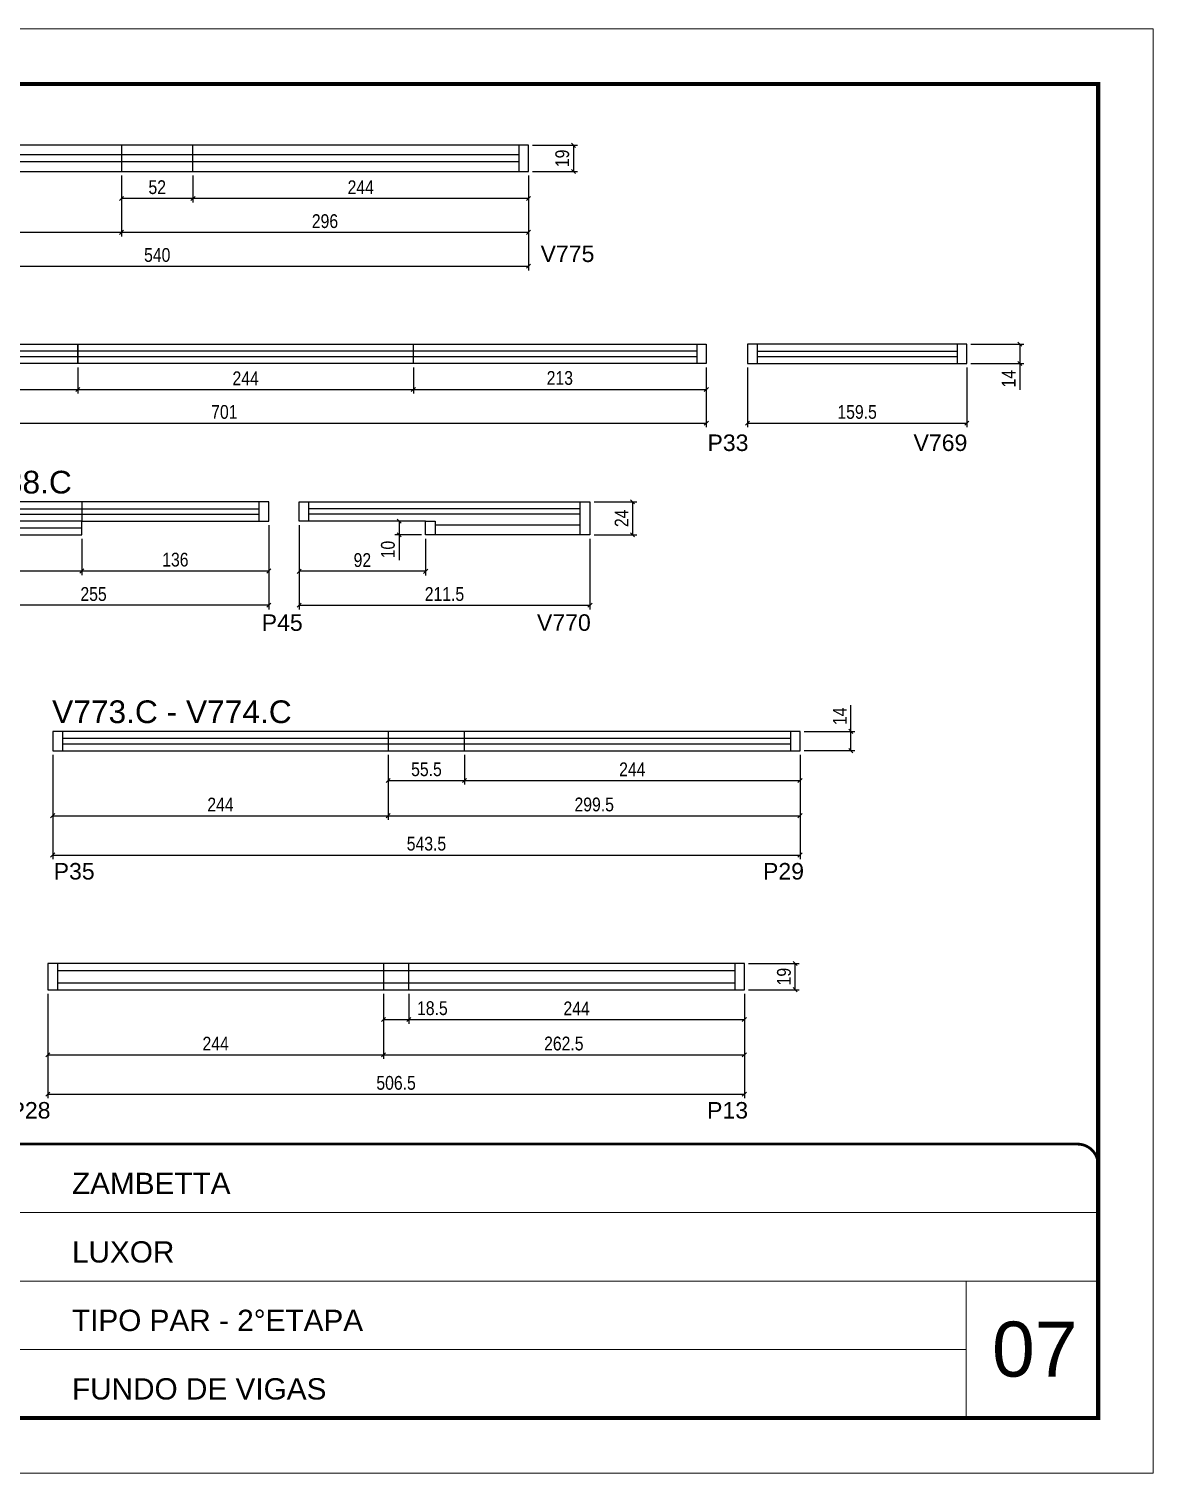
# Model space of a CAD drawing. Extents: x 1959 to 8212, y 239 to 4735.
# Drawn here: x 5810 to 6627, y 2537 to 3587 of the extents above; entities that cross this region are included whole.
import ezdxf

# ---------------------------------------------------------------- set-up
doc = ezdxf.new("R2010")
doc.units = 0
doc.linetypes.add('CONTINUO', pattern=[0])
doc.linetypes.add('DASHED', pattern=[0.75, 0.5, -0.25])
for name, color, linetype in [('5', 5, 'Continuous'), ('COTA', 241, 'Continuous'), ('NOMENCLATURA', 7, 'Continuous'), ('Painéis', 200, 'Continuous'), ('SARR_2.2x10', 60, 'Continuous'), ('SARR_2.2x7', 40, 'Continuous'), ('SARR_EDITAR', 141, 'Continuous')]:
    doc.layers.add(name, color=color, linetype=linetype)
for name, color, linetype, lineweight in [('CARIMBO', 255, 'Continuous', 9), ('Folhas', 255, 'Continuous', 9), ('SARRAFO DE PRESSAO', 251, 'DASHED', 9)]:
    doc.layers.add(name, color=color, linetype=linetype, lineweight=lineweight)
doc.styles.add('ARIAL', font='arial.ttf')
doc.styles.add('COTA TECNICA', font='techl___.ttf', dxfattribs={"height": 10})
doc.styles.add('COTA TECNICA-50', font='techl___.ttf', dxfattribs={"height": 10})
doc.styles.get("Standard").update_dxf_attribs({"font": 'arial.ttf'})
doc.dimstyles.new('COTA PAINEL-50', dxfattribs={"dimtxt": 10, "dimasz": 3, "dimexe": 3, "dimexo": 3, "dimgap": 3, "dimtad": 1, "dimdec": 1, "dimzin": 12, "dimdsep": 46, "dimtxsty": 'COTA TECNICA-50', "dimblk1": 'OBLIQUE', "dimblk2": 'OBLIQUE', "dimsah": 1, "dimcen": 0.9, "dimclrd": 4, "dimclre": 4, "dimclrt": 240, "dimadec": 1, "dimazin": 3, "dimtfac": 1, "dimtdec": 1, "dimtmove": 0, "dimatfit": 3, "dimfxl": 1, "dimtolj": 1, "dimtzin": 12, "dimarcsym": 0})
doc.dimstyles.new('PAINEL', dxfattribs={"dimtxt": 10, "dimasz": 3, "dimexe": 3, "dimexo": 3, "dimgap": 3, "dimtad": 1, "dimdec": 1, "dimzin": 12, "dimdsep": 46, "dimtxsty": 'COTA TECNICA', "dimblk1": 'OBLIQUE', "dimblk2": 'OBLIQUE', "dimsah": 1, "dimcen": 0.9, "dimclrd": 4, "dimclre": 4, "dimclrt": 240, "dimadec": 1, "dimazin": 3, "dimtfac": 1, "dimtdec": 1, "dimtmove": 0, "dimatfit": 3, "dimfxl": 1, "dimtolj": 1, "dimtzin": 12, "dimarcsym": 0})

# ---------------------------------------------------------------- blocks, each defined once
blk = doc.blocks.new('9999999999')
at = {"color": 30, "linetype": 'CONTINUO'}
for p, q in [((98564.6, 34379.6), (99584, 34379.6)), ((98564.6, 34329.8), (99488, 34329.8)), ((99584, 34329.8), (99488, 34329.8)), ((99488, 34329.8), (99488, 34230.2)), ((98564.6, 34280), (99488, 34280))]:
    blk.add_line(p, q, dxfattribs=at)
at = {"color": 30, "linetype": 'CONTINUO', "const_width": 2}
blk.add_lwpolyline([(99584, 34230.2), (99584, 34414.4, 0.414214), (99569, 34429.4), (98229, 34429.4, 0.414214), (98214, 34414.4), (98214, 34245.2, 0.414214), (98229, 34230.2), (99584, 34230.2)], format="xyb", dxfattribs=at)
at = {"layer": 'Folhas'}
blk.add_lwpolyline([(98139, 34190.2), (99624, 34190.2), (99624, 35240.2), (98139, 35240.2)], close=True, dxfattribs=at)
at = {"layer": 'Folhas', "color": 30, "const_width": 3}
blk.add_lwpolyline([(98214, 34230.2), (99584, 34230.2), (99584, 35200.2), (98214, 35200.2)], close=True, dxfattribs=at)
at = {"color": 7, "linetype": 'Continuous', "ltscale": 5, "style": 'ARIAL'}
for s, height, p in [('ZAMBETTA', 15.48, (98837.7, 34393.1)), ('LUXOR', 15.48, (98837.7, 34343.3)), ('TIPO PAR - 2°ETAPA', 15.483, (98837.7, 34293.5)), ('FUNDO DE VIGAS', 15.483, (98837.7, 34243.7))]:
    blk.add_text(s, height=height, dxfattribs=at).set_placement(p)
blk = doc.blocks.new('_Oblique')
at = {"color": 0, "linetype": 'ByBlock', "lineweight": -2}
blk.add_line((-0.5, -0.5), (0.5, 0.5), dxfattribs=at)
blk = doc.blocks.new('*D61')
at = {"layer": 'COTA', "color": 4, "lineweight": -2, "transparency": 16777216}
for p, q in [((5633, 3480), (5633, 3411.1)), ((6173, 3480), (6173, 3411.1)), ((5633, 3414.1), (6173, 3414.1))]:
    blk.add_line(p, q, dxfattribs=at)
at = {"layer": 'Defpoints', "color": 0, "transparency": 16777216}
for p in [(5633, 3483), (6173, 3483), (6173, 3414.1)]:
    blk.add_point(p, dxfattribs=at)
at = {"layer": 'COTA', "color": 4, "lineweight": -2, "transparency": 16777216, "xscale": 3, "yscale": 3, "zscale": 3, "rotation": 180}
blk.add_blockref('_Oblique', (5633, 3414.1), dxfattribs=at)
at = {"layer": 'COTA', "color": 4, "lineweight": -2, "transparency": 16777216, "xscale": 3, "yscale": 3, "zscale": 3}
blk.add_blockref('_Oblique', (6173, 3414.1), dxfattribs=at)
at = {"layer": 'COTA', "color": 240, "transparency": 16777216, "insert": (5903, 3422.2), "char_height": 10, "attachment_point": 5, "style": 'COTA TECNICA'}
blk.add_mtext('\\A1;540', dxfattribs=at)
blk = doc.blocks.new('*D62')
at = {"layer": 'COTA', "color": 4, "lineweight": -2, "transparency": 16777216}
for p, q in [((5877, 3480), (5877, 3435.7)), ((6173, 3480), (6173, 3435.7)), ((6173, 3438.7), (5877, 3438.7))]:
    blk.add_line(p, q, dxfattribs=at)
at = {"layer": 'Defpoints', "color": 0, "transparency": 16777216}
for p in [(5877, 3483), (6173, 3483), (5877, 3438.7)]:
    blk.add_point(p, dxfattribs=at)
at = {"layer": 'COTA', "color": 4, "lineweight": -2, "transparency": 16777216, "xscale": 3, "yscale": 3, "zscale": 3, "rotation": 180}
blk.add_blockref('_Oblique', (5877, 3438.7), dxfattribs=at)
at = {"layer": 'COTA', "color": 4, "lineweight": -2, "transparency": 16777216, "xscale": 3, "yscale": 3, "zscale": 3}
blk.add_blockref('_Oblique', (6173, 3438.7), dxfattribs=at)
at = {"layer": 'COTA', "color": 240, "transparency": 16777216, "insert": (6025, 3446.8), "char_height": 10, "attachment_point": 5, "style": 'COTA TECNICA'}
blk.add_mtext('\\A1;296', dxfattribs=at)
blk = doc.blocks.new('*D63')
at = {"layer": 'COTA', "color": 4, "lineweight": -2, "transparency": 16777216}
for p, q in [((5633, 3480), (5633, 3435.7)), ((5877, 3480), (5877, 3435.7)), ((5877, 3438.7), (5633, 3438.7))]:
    blk.add_line(p, q, dxfattribs=at)
at = {"layer": 'Defpoints', "color": 0, "transparency": 16777216}
for p in [(5633, 3483), (5877, 3483), (5633, 3438.7)]:
    blk.add_point(p, dxfattribs=at)
at = {"layer": 'COTA', "color": 4, "lineweight": -2, "transparency": 16777216, "xscale": 3, "yscale": 3, "zscale": 3, "rotation": 180}
blk.add_blockref('_Oblique', (5633, 3438.7), dxfattribs=at)
at = {"layer": 'COTA', "color": 4, "lineweight": -2, "transparency": 16777216, "xscale": 3, "yscale": 3, "zscale": 3}
blk.add_blockref('_Oblique', (5877, 3438.7), dxfattribs=at)
at = {"layer": 'COTA', "color": 240, "transparency": 16777216, "insert": (5755, 3446.8), "char_height": 10, "attachment_point": 5, "style": 'COTA TECNICA'}
blk.add_mtext('\\A1;244', dxfattribs=at)
blk = doc.blocks.new('*D64')
at = {"layer": 'COTA', "color": 4, "lineweight": -2, "transparency": 16777216}
for p, q in [((5929, 3480), (5929, 3460.4)), ((6173, 3480), (6173, 3460.4)), ((6173, 3463.4), (5929, 3463.4))]:
    blk.add_line(p, q, dxfattribs=at)
at = {"layer": 'Defpoints', "color": 0, "transparency": 16777216}
for p in [(5929, 3483), (6173, 3483), (5929, 3463.4)]:
    blk.add_point(p, dxfattribs=at)
at = {"layer": 'COTA', "color": 4, "lineweight": -2, "transparency": 16777216, "xscale": 3, "yscale": 3, "zscale": 3, "rotation": 180}
blk.add_blockref('_Oblique', (5929, 3463.4), dxfattribs=at)
at = {"layer": 'COTA', "color": 4, "lineweight": -2, "transparency": 16777216, "xscale": 3, "yscale": 3, "zscale": 3}
blk.add_blockref('_Oblique', (6173, 3463.4), dxfattribs=at)
at = {"layer": 'COTA', "color": 240, "transparency": 16777216, "insert": (6051, 3471.5), "char_height": 10, "attachment_point": 5, "style": 'COTA TECNICA'}
blk.add_mtext('\\A1;244', dxfattribs=at)
blk = doc.blocks.new('*D65')
at = {"layer": 'COTA', "color": 4, "lineweight": -2, "transparency": 16777216}
for p, q in [((5877, 3480), (5877, 3460.4)), ((5929, 3480), (5929, 3460.4)), ((5929, 3463.4), (5877, 3463.4))]:
    blk.add_line(p, q, dxfattribs=at)
at = {"layer": 'Defpoints', "color": 0, "transparency": 16777216}
for p in [(5877, 3483), (5929, 3483), (5877, 3463.4)]:
    blk.add_point(p, dxfattribs=at)
at = {"layer": 'COTA', "color": 4, "lineweight": -2, "transparency": 16777216, "xscale": 3, "yscale": 3, "zscale": 3, "rotation": 180}
blk.add_blockref('_Oblique', (5877, 3463.4), dxfattribs=at)
at = {"layer": 'COTA', "color": 4, "lineweight": -2, "transparency": 16777216, "xscale": 3, "yscale": 3, "zscale": 3}
blk.add_blockref('_Oblique', (5929, 3463.4), dxfattribs=at)
at = {"layer": 'COTA', "color": 240, "transparency": 16777216, "insert": (5903, 3471.5), "char_height": 10, "attachment_point": 5, "style": 'COTA TECNICA'}
blk.add_mtext('\\A1;52', dxfattribs=at)
blk = doc.blocks.new('*D69')
at = {"layer": 'COTA', "color": 4, "lineweight": -2, "transparency": 16777216}
for p, q in [((6176, 3502), (6208.7, 3502)), ((6205.7, 3502), (6205.7, 3483)), ((6176, 3483), (6208.7, 3483))]:
    blk.add_line(p, q, dxfattribs=at)
at = {"layer": 'Defpoints', "color": 0, "transparency": 16777216}
for p in [(6173, 3502), (6173, 3483), (6205.7, 3483)]:
    blk.add_point(p, dxfattribs=at)
at = {"layer": 'COTA', "color": 4, "lineweight": -2, "transparency": 16777216, "xscale": 3, "yscale": 3, "zscale": 3}
for p, rotation in [((6205.7, 3502), 90), ((6205.7, 3483), 270)]:
    blk.add_blockref('_Oblique', p, dxfattribs=dict(at, rotation=rotation))
at = {"layer": 'COTA', "color": 240, "transparency": 16777216, "insert": (6197.6, 3492.5), "char_height": 10, "attachment_point": 5, "rotation": 90, "style": 'COTA TECNICA'}
blk.add_mtext('\\A1;19', dxfattribs=at)
blk = doc.blocks.new('*D73')
at = {"layer": 'COTA', "color": 4, "linetype": 'ByBlock', "lineweight": -2, "transparency": 16777216}
for p, q in [((5601.3, 3340.4), (5601.3, 3321.5)), ((5845.3, 3340.4), (5845.3, 3321.5)), ((5601.3, 3324.5), (5845.3, 3324.5))]:
    blk.add_line(p, q, dxfattribs=at)
at = {"layer": 'Defpoints', "color": 0, "linetype": 'ByBlock', "transparency": 16777216}
for p in [(5601.3, 3343.4), (5845.3, 3343.4), (5845.3, 3324.5)]:
    blk.add_point(p, dxfattribs=at)
at = {"layer": 'COTA', "color": 4, "linetype": 'ByBlock', "lineweight": -2, "transparency": 16777216, "xscale": 3, "yscale": 3, "zscale": 3, "rotation": 180}
blk.add_blockref('_Oblique', (5601.3, 3324.5), dxfattribs=at)
at = {"layer": 'COTA', "color": 4, "linetype": 'ByBlock', "lineweight": -2, "transparency": 16777216, "xscale": 3, "yscale": 3, "zscale": 3}
blk.add_blockref('_Oblique', (5845.3, 3324.5), dxfattribs=at)
at = {"layer": 'COTA', "color": 240, "linetype": 'ByBlock', "transparency": 16777216, "insert": (5723.3, 3332.6), "char_height": 10, "attachment_point": 5, "style": 'COTA TECNICA-50'}
blk.add_mtext('\\A1;244', dxfattribs=at)
blk = doc.blocks.new('*D74')
at = {"layer": 'COTA', "color": 4, "linetype": 'ByBlock', "lineweight": -2, "transparency": 16777216}
for p, q in [((5845.3, 3340.4), (5845.3, 3321.5)), ((6089.3, 3340.4), (6089.3, 3321.5)), ((5845.3, 3324.5), (6089.3, 3324.5))]:
    blk.add_line(p, q, dxfattribs=at)
at = {"layer": 'Defpoints', "color": 0, "linetype": 'ByBlock', "transparency": 16777216}
for p in [(5845.3, 3343.4), (6089.3, 3343.4), (6089.3, 3324.5)]:
    blk.add_point(p, dxfattribs=at)
at = {"layer": 'COTA', "color": 4, "linetype": 'ByBlock', "lineweight": -2, "transparency": 16777216, "xscale": 3, "yscale": 3, "zscale": 3, "rotation": 180}
blk.add_blockref('_Oblique', (5845.3, 3324.5), dxfattribs=at)
at = {"layer": 'COTA', "color": 4, "linetype": 'ByBlock', "lineweight": -2, "transparency": 16777216, "xscale": 3, "yscale": 3, "zscale": 3}
blk.add_blockref('_Oblique', (6089.3, 3324.5), dxfattribs=at)
at = {"layer": 'COTA', "color": 240, "linetype": 'ByBlock', "transparency": 16777216, "insert": (5967.3, 3332.6), "char_height": 10, "attachment_point": 5, "style": 'COTA TECNICA-50'}
blk.add_mtext('\\A1;244', dxfattribs=at)
blk = doc.blocks.new('*D75')
at = {"layer": 'COTA', "color": 4, "lineweight": -2, "transparency": 16777216}
for p, q in [((5601.3, 3340.4), (5601.3, 3297)), ((6302.3, 3340.4), (6302.3, 3297)), ((5601.3, 3300), (6302.3, 3300))]:
    blk.add_line(p, q, dxfattribs=at)
at = {"layer": 'Defpoints', "color": 0, "transparency": 16777216}
for p in [(5601.3, 3343.4), (6302.3, 3343.4), (6302.3, 3300)]:
    blk.add_point(p, dxfattribs=at)
at = {"layer": 'COTA', "color": 4, "lineweight": -2, "transparency": 16777216, "xscale": 3, "yscale": 3, "zscale": 3, "rotation": 180}
blk.add_blockref('_Oblique', (5601.3, 3300), dxfattribs=at)
at = {"layer": 'COTA', "color": 4, "lineweight": -2, "transparency": 16777216, "xscale": 3, "yscale": 3, "zscale": 3}
blk.add_blockref('_Oblique', (6302.3, 3300), dxfattribs=at)
at = {"layer": 'COTA', "color": 240, "transparency": 16777216, "insert": (5951.8, 3308.1), "char_height": 10, "attachment_point": 5, "style": 'COTA TECNICA'}
blk.add_mtext('\\A1;701', dxfattribs=at)
blk = doc.blocks.new('*D76')
at = {"layer": 'COTA', "color": 4, "lineweight": -2, "transparency": 16777216}
for p, q in [((6089.3, 3340.4), (6089.3, 3321.5)), ((6302.3, 3340.4), (6302.3, 3321.5)), ((6089.3, 3324.5), (6302.3, 3324.5))]:
    blk.add_line(p, q, dxfattribs=at)
at = {"layer": 'Defpoints', "color": 0, "transparency": 16777216}
for p in [(6089.3, 3343.4), (6302.3, 3343.4), (6302.3, 3324.5)]:
    blk.add_point(p, dxfattribs=at)
at = {"layer": 'COTA', "color": 4, "lineweight": -2, "transparency": 16777216, "xscale": 3, "yscale": 3, "zscale": 3, "rotation": 180}
blk.add_blockref('_Oblique', (6089.3, 3324.5), dxfattribs=at)
at = {"layer": 'COTA', "color": 4, "lineweight": -2, "transparency": 16777216, "xscale": 3, "yscale": 3, "zscale": 3}
blk.add_blockref('_Oblique', (6302.3, 3324.5), dxfattribs=at)
at = {"layer": 'COTA', "color": 240, "transparency": 16777216, "insert": (6195.8, 3332.8), "char_height": 10, "attachment_point": 5, "style": 'COTA TECNICA'}
blk.add_mtext('\\A1;213', dxfattribs=at)
blk = doc.blocks.new('*D77')
at = {"layer": 'COTA', "color": 4, "linetype": 'ByBlock', "lineweight": -2, "transparency": 16777216}
for p, q in [((6332.3, 3340.4), (6332.3, 3297)), ((6491.8, 3340.4), (6491.8, 3297)), ((6332.3, 3300), (6491.8, 3300))]:
    blk.add_line(p, q, dxfattribs=at)
at = {"layer": 'Defpoints', "color": 0, "linetype": 'ByBlock', "transparency": 16777216}
for p in [(6332.3, 3343.4), (6491.8, 3343.4), (6491.8, 3300)]:
    blk.add_point(p, dxfattribs=at)
at = {"layer": 'COTA', "color": 4, "linetype": 'ByBlock', "lineweight": -2, "transparency": 16777216, "xscale": 3, "yscale": 3, "zscale": 3, "rotation": 180}
blk.add_blockref('_Oblique', (6332.3, 3300), dxfattribs=at)
at = {"layer": 'COTA', "color": 4, "linetype": 'ByBlock', "lineweight": -2, "transparency": 16777216, "xscale": 3, "yscale": 3, "zscale": 3}
blk.add_blockref('_Oblique', (6491.8, 3300), dxfattribs=at)
at = {"layer": 'COTA', "color": 240, "linetype": 'ByBlock', "transparency": 16777216, "insert": (6412, 3308.1), "char_height": 10, "attachment_point": 5, "style": 'COTA TECNICA-50'}
blk.add_mtext('\\A1;159.5', dxfattribs=at)
blk = doc.blocks.new('*D78')
at = {"layer": 'COTA', "color": 4, "lineweight": -2, "transparency": 16777216}
for p, q in [((6494.8, 3357.4), (6533.3, 3357.4)), ((6530.3, 3357.4), (6530.3, 3343.4)), ((6494.8, 3343.4), (6533.3, 3343.4)), ((6530.3, 3343.4), (6530.3, 3324.3))]:
    blk.add_line(p, q, dxfattribs=at)
at = {"layer": 'Defpoints', "color": 0, "transparency": 16777216}
for p in [(6491.8, 3357.4), (6491.8, 3343.4), (6530.3, 3343.4)]:
    blk.add_point(p, dxfattribs=at)
at = {"layer": 'COTA', "color": 4, "lineweight": -2, "transparency": 16777216, "xscale": 3, "yscale": 3, "zscale": 3}
for p, rotation in [((6530.3, 3357.4), 90), ((6530.3, 3343.4), 270)]:
    blk.add_blockref('_Oblique', p, dxfattribs=dict(at, rotation=rotation))
at = {"layer": 'COTA', "color": 240, "transparency": 16777216, "insert": (6522.2, 3332.3), "char_height": 10, "attachment_point": 5, "rotation": 90, "style": 'COTA TECNICA'}
blk.add_mtext('\\A1;14', dxfattribs=at)
blk = doc.blocks.new('*D89')
at = {"layer": 'COTA', "color": 4, "lineweight": -2, "transparency": 16777216}
for p, q in [((6006.2, 3225.8), (6006.2, 3164.6)), ((6217.7, 3215.8), (6217.7, 3164.6)), ((6006.2, 3167.6), (6217.7, 3167.6))]:
    blk.add_line(p, q, dxfattribs=at)
at = {"layer": 'Defpoints', "color": 0, "transparency": 16777216}
for p in [(6006.2, 3228.8), (6217.7, 3218.8), (6217.7, 3167.6)]:
    blk.add_point(p, dxfattribs=at)
at = {"layer": 'COTA', "color": 4, "lineweight": -2, "transparency": 16777216, "xscale": 3, "yscale": 3, "zscale": 3, "rotation": 180}
blk.add_blockref('_Oblique', (6006.2, 3167.6), dxfattribs=at)
at = {"layer": 'COTA', "color": 4, "lineweight": -2, "transparency": 16777216, "xscale": 3, "yscale": 3, "zscale": 3}
blk.add_blockref('_Oblique', (6217.7, 3167.6), dxfattribs=at)
at = {"layer": 'COTA', "color": 240, "transparency": 16777216, "insert": (6111.9, 3175.7), "char_height": 10, "attachment_point": 5, "style": 'COTA TECNICA'}
blk.add_mtext('\\A1;211.5', dxfattribs=at)
blk = doc.blocks.new('*D90')
at = {"layer": 'COTA', "color": 4, "lineweight": -2, "transparency": 16777216}
for p, q in [((5984.2, 3225.8), (5984.2, 3164.6)), ((5729.2, 3215.8), (5729.2, 3164.6)), ((5984.2, 3167.6), (5729.2, 3167.6))]:
    blk.add_line(p, q, dxfattribs=at)
at = {"layer": 'Defpoints', "color": 0, "transparency": 16777216}
for p in [(5984.2, 3228.8), (5729.2, 3218.8), (5729.2, 3167.6)]:
    blk.add_point(p, dxfattribs=at)
at = {"layer": 'COTA', "color": 4, "lineweight": -2, "transparency": 16777216, "xscale": 3, "yscale": 3, "zscale": 3, "rotation": 180}
blk.add_blockref('_Oblique', (5729.2, 3167.6), dxfattribs=at)
at = {"layer": 'COTA', "color": 4, "lineweight": -2, "transparency": 16777216, "xscale": 3, "yscale": 3, "zscale": 3}
blk.add_blockref('_Oblique', (5984.2, 3167.6), dxfattribs=at)
at = {"layer": 'COTA', "color": 240, "transparency": 16777216, "insert": (5856.7, 3175.7), "char_height": 10, "attachment_point": 5, "style": 'COTA TECNICA'}
blk.add_mtext('\\A1;255', dxfattribs=at)
blk = doc.blocks.new('*D93')
at = {"layer": 'COTA', "color": 4, "lineweight": -2, "transparency": 16777216}
for p, q in [((6220.7, 3242.8), (6251.7, 3242.8)), ((6248.7, 3242.8), (6248.7, 3218.8)), ((6220.7, 3218.8), (6251.7, 3218.8))]:
    blk.add_line(p, q, dxfattribs=at)
at = {"layer": 'Defpoints', "color": 0, "transparency": 16777216}
for p in [(6217.7, 3242.8), (6217.7, 3218.8), (6248.7, 3218.8)]:
    blk.add_point(p, dxfattribs=at)
at = {"layer": 'COTA', "color": 4, "lineweight": -2, "transparency": 16777216, "xscale": 3, "yscale": 3, "zscale": 3}
for p, rotation in [((6248.7, 3242.8), 90), ((6248.7, 3218.8), 270)]:
    blk.add_blockref('_Oblique', p, dxfattribs=dict(at, rotation=rotation))
at = {"layer": 'COTA', "color": 240, "transparency": 16777216, "insert": (6240.7, 3230.8), "char_height": 10, "attachment_point": 5, "rotation": 90, "style": 'COTA TECNICA'}
blk.add_mtext('\\A1;24', dxfattribs=at)
blk = doc.blocks.new('*D91')
at = {"layer": 'COTA', "color": 4, "lineweight": -2, "transparency": 16777216}
for p, q in [((5984.2, 3225.8), (5984.2, 3189.5)), ((5848.2, 3215.8), (5848.2, 3189.5)), ((5984.2, 3192.5), (5848.2, 3192.5))]:
    blk.add_line(p, q, dxfattribs=at)
at = {"layer": 'Defpoints', "color": 0, "transparency": 16777216}
for p in [(5984.2, 3228.8), (5848.2, 3218.8), (5848.2, 3192.5)]:
    blk.add_point(p, dxfattribs=at)
at = {"layer": 'COTA', "color": 4, "lineweight": -2, "transparency": 16777216, "xscale": 3, "yscale": 3, "zscale": 3, "rotation": 180}
blk.add_blockref('_Oblique', (5848.2, 3192.5), dxfattribs=at)
at = {"layer": 'COTA', "color": 4, "lineweight": -2, "transparency": 16777216, "xscale": 3, "yscale": 3, "zscale": 3}
blk.add_blockref('_Oblique', (5984.2, 3192.5), dxfattribs=at)
at = {"layer": 'COTA', "color": 240, "transparency": 16777216, "insert": (5916.2, 3200.7), "char_height": 10, "attachment_point": 5, "style": 'COTA TECNICA'}
blk.add_mtext('\\A1;136', dxfattribs=at)
blk = doc.blocks.new('*D92')
at = {"layer": 'COTA', "color": 4, "lineweight": -2, "transparency": 16777216}
for p, q in [((5729.2, 3215.8), (5729.2, 3189.5)), ((5848.2, 3215.8), (5848.2, 3189.5)), ((5848.2, 3192.5), (5729.2, 3192.5))]:
    blk.add_line(p, q, dxfattribs=at)
at = {"layer": 'Defpoints', "color": 0, "transparency": 16777216}
for p in [(5729.2, 3218.8), (5848.2, 3218.8), (5729.2, 3192.5)]:
    blk.add_point(p, dxfattribs=at)
at = {"layer": 'COTA', "color": 4, "lineweight": -2, "transparency": 16777216, "xscale": 3, "yscale": 3, "zscale": 3, "rotation": 180}
blk.add_blockref('_Oblique', (5729.2, 3192.5), dxfattribs=at)
at = {"layer": 'COTA', "color": 4, "lineweight": -2, "transparency": 16777216, "xscale": 3, "yscale": 3, "zscale": 3}
blk.add_blockref('_Oblique', (5848.2, 3192.5), dxfattribs=at)
at = {"layer": 'COTA', "color": 240, "transparency": 16777216, "insert": (5788.7, 3200.6), "char_height": 10, "attachment_point": 5, "style": 'COTA TECNICA'}
blk.add_mtext('\\A1;119', dxfattribs=at)
blk = doc.blocks.new('*D95')
at = {"layer": 'COTA', "color": 4, "lineweight": -2, "transparency": 16777216}
for p, q in [((6006.2, 3225.8), (6006.2, 3189.3)), ((6098.2, 3215.8), (6098.2, 3189.3)), ((6098.2, 3192.3), (6006.2, 3192.3))]:
    blk.add_line(p, q, dxfattribs=at)
at = {"layer": 'Defpoints', "color": 0, "transparency": 16777216}
for p in [(6006.2, 3228.8), (6098.2, 3218.8), (6006.2, 3192.3)]:
    blk.add_point(p, dxfattribs=at)
at = {"layer": 'COTA', "color": 4, "lineweight": -2, "transparency": 16777216, "xscale": 3, "yscale": 3, "zscale": 3, "rotation": 180}
blk.add_blockref('_Oblique', (6006.2, 3192.3), dxfattribs=at)
at = {"layer": 'COTA', "color": 4, "lineweight": -2, "transparency": 16777216, "xscale": 3, "yscale": 3, "zscale": 3}
blk.add_blockref('_Oblique', (6098.2, 3192.3), dxfattribs=at)
at = {"layer": 'COTA', "color": 240, "transparency": 16777216, "insert": (6052.2, 3200.4), "char_height": 10, "attachment_point": 5, "style": 'COTA TECNICA'}
blk.add_mtext('\\A1;92', dxfattribs=at)
blk = doc.blocks.new('*D96')
at = {"layer": 'COTA', "color": 4, "lineweight": -2, "transparency": 16777216}
for p, q in [((6095.2, 3228.8), (6075.9, 3228.8)), ((6078.9, 3228.8), (6078.9, 3218.8)), ((6095.2, 3218.8), (6075.9, 3218.8)), ((6078.9, 3218.8), (6078.9, 3200.4))]:
    blk.add_line(p, q, dxfattribs=at)
at = {"layer": 'Defpoints', "color": 0, "transparency": 16777216}
for p in [(6098.2, 3228.8), (6078.9, 3218.8), (6098.2, 3218.8)]:
    blk.add_point(p, dxfattribs=at)
at = {"layer": 'COTA', "color": 4, "lineweight": -2, "transparency": 16777216, "xscale": 3, "yscale": 3, "zscale": 3}
for p, rotation in [((6078.9, 3228.8), 90), ((6078.9, 3218.8), 270)]:
    blk.add_blockref('_Oblique', p, dxfattribs=dict(at, rotation=rotation))
at = {"layer": 'COTA', "color": 240, "transparency": 16777216, "insert": (6070.8, 3208.1), "char_height": 10, "attachment_point": 5, "rotation": 90, "style": 'COTA TECNICA'}
blk.add_mtext('\\A1;10', dxfattribs=at)
blk = doc.blocks.new('*D104')
at = {"layer": 'COTA', "color": 4, "linetype": 'ByBlock', "lineweight": -2, "transparency": 16777216}
for p, q in [((5823.5, 2885.1), (5823.5, 2809.2)), ((6330, 2885.1), (6330, 2809.2)), ((5823.5, 2812.2), (6330, 2812.2))]:
    blk.add_line(p, q, dxfattribs=at)
at = {"layer": 'Defpoints', "color": 0, "linetype": 'ByBlock', "transparency": 16777216}
for p in [(5823.5, 2888.1), (6330, 2888.1), (6330, 2812.2)]:
    blk.add_point(p, dxfattribs=at)
at = {"layer": 'COTA', "color": 4, "linetype": 'ByBlock', "lineweight": -2, "transparency": 16777216, "xscale": 3, "yscale": 3, "zscale": 3, "rotation": 180}
blk.add_blockref('_Oblique', (5823.5, 2812.2), dxfattribs=at)
at = {"layer": 'COTA', "color": 4, "linetype": 'ByBlock', "lineweight": -2, "transparency": 16777216, "xscale": 3, "yscale": 3, "zscale": 3}
blk.add_blockref('_Oblique', (6330, 2812.2), dxfattribs=at)
at = {"layer": 'COTA', "color": 240, "linetype": 'ByBlock', "transparency": 16777216, "insert": (6076.7, 2820.3), "char_height": 10, "attachment_point": 5, "style": 'COTA TECNICA-50'}
blk.add_mtext('\\A1;506.5', dxfattribs=at)
blk = doc.blocks.new('*D110')
at = {"layer": 'COTA', "color": 4, "lineweight": -2, "transparency": 16777216}
for p, q in [((5823.5, 2885.1), (5823.5, 2837.8)), ((6067.5, 2885.1), (6067.5, 2837.8)), ((5823.5, 2840.8), (6067.5, 2840.8))]:
    blk.add_line(p, q, dxfattribs=at)
at = {"layer": 'Defpoints', "color": 0, "transparency": 16777216}
for p in [(5823.5, 2888.1), (6067.5, 2888.1), (6067.5, 2840.8)]:
    blk.add_point(p, dxfattribs=at)
at = {"layer": 'COTA', "color": 4, "lineweight": -2, "transparency": 16777216, "xscale": 3, "yscale": 3, "zscale": 3, "rotation": 180}
blk.add_blockref('_Oblique', (5823.5, 2840.8), dxfattribs=at)
at = {"layer": 'COTA', "color": 4, "lineweight": -2, "transparency": 16777216, "xscale": 3, "yscale": 3, "zscale": 3}
blk.add_blockref('_Oblique', (6067.5, 2840.8), dxfattribs=at)
at = {"layer": 'COTA', "color": 240, "transparency": 16777216, "insert": (5945.5, 2848.9), "char_height": 10, "attachment_point": 5, "style": 'COTA TECNICA'}
blk.add_mtext('\\A1;244', dxfattribs=at)
blk = doc.blocks.new('*D111')
at = {"layer": 'COTA', "color": 4, "lineweight": -2, "transparency": 16777216}
for p, q in [((6067.5, 2885.1), (6067.5, 2837.8)), ((6330, 2885.1), (6330, 2837.8)), ((6067.5, 2840.8), (6330, 2840.8))]:
    blk.add_line(p, q, dxfattribs=at)
at = {"layer": 'Defpoints', "color": 0, "transparency": 16777216}
for p in [(6067.5, 2888.1), (6330, 2888.1), (6330, 2840.8)]:
    blk.add_point(p, dxfattribs=at)
at = {"layer": 'COTA', "color": 4, "lineweight": -2, "transparency": 16777216, "xscale": 3, "yscale": 3, "zscale": 3, "rotation": 180}
blk.add_blockref('_Oblique', (6067.5, 2840.8), dxfattribs=at)
at = {"layer": 'COTA', "color": 4, "lineweight": -2, "transparency": 16777216, "xscale": 3, "yscale": 3, "zscale": 3}
blk.add_blockref('_Oblique', (6330, 2840.8), dxfattribs=at)
at = {"layer": 'COTA', "color": 240, "transparency": 16777216, "insert": (6198.7, 2848.9), "char_height": 10, "attachment_point": 5, "style": 'COTA TECNICA'}
blk.add_mtext('\\A1;262.5', dxfattribs=at)
blk = doc.blocks.new('*D105')
at = {"layer": 'COTA', "color": 4, "lineweight": -2, "transparency": 16777216}
for p, q in [((6333, 2907.1), (6369.9, 2907.1)), ((6366.9, 2888.1), (6366.9, 2907.1)), ((6333, 2888.1), (6369.9, 2888.1))]:
    blk.add_line(p, q, dxfattribs=at)
at = {"layer": 'Defpoints', "color": 0, "transparency": 16777216}
for p in [(6330, 2907.1), (6366.9, 2907.1), (6330, 2888.1)]:
    blk.add_point(p, dxfattribs=at)
at = {"layer": 'COTA', "color": 4, "lineweight": -2, "transparency": 16777216, "xscale": 3, "yscale": 3, "zscale": 3}
for p, rotation in [((6366.9, 2907.1), 90), ((6366.9, 2888.1), 270)]:
    blk.add_blockref('_Oblique', p, dxfattribs=dict(at, rotation=rotation))
at = {"layer": 'COTA', "color": 240, "transparency": 16777216, "insert": (6358.8, 2897.6), "char_height": 10, "attachment_point": 5, "rotation": 90, "style": 'COTA TECNICA'}
blk.add_mtext('\\A1;19', dxfattribs=at)
blk = doc.blocks.new('*D112')
at = {"layer": 'COTA', "color": 4, "lineweight": -2, "transparency": 16777216}
for p, q in [((6067.5, 2885.1), (6067.5, 2863.4)), ((6086, 2885.1), (6086, 2863.4)), ((6067.5, 2866.4), (6086, 2866.4)), ((6086, 2866.4), (6117.3, 2866.4))]:
    blk.add_line(p, q, dxfattribs=at)
at = {"layer": 'Defpoints', "color": 0, "transparency": 16777216}
for p in [(6067.5, 2888.1), (6086, 2888.1), (6086, 2866.4)]:
    blk.add_point(p, dxfattribs=at)
at = {"layer": 'COTA', "color": 4, "lineweight": -2, "transparency": 16777216, "xscale": 3, "yscale": 3, "zscale": 3, "rotation": 180}
blk.add_blockref('_Oblique', (6067.5, 2866.4), dxfattribs=at)
at = {"layer": 'COTA', "color": 4, "lineweight": -2, "transparency": 16777216, "xscale": 3, "yscale": 3, "zscale": 3}
blk.add_blockref('_Oblique', (6086, 2866.4), dxfattribs=at)
at = {"layer": 'COTA', "color": 240, "transparency": 16777216, "insert": (6103.1, 2874.6), "char_height": 10, "attachment_point": 5, "style": 'COTA TECNICA'}
blk.add_mtext('\\A1;18.5', dxfattribs=at)
blk = doc.blocks.new('*D113')
at = {"layer": 'COTA', "color": 4, "lineweight": -2, "transparency": 16777216}
for p, q in [((6086, 2885.1), (6086, 2863.4)), ((6330, 2885.1), (6330, 2863.4)), ((6086, 2866.4), (6330, 2866.4))]:
    blk.add_line(p, q, dxfattribs=at)
at = {"layer": 'Defpoints', "color": 0, "transparency": 16777216}
for p in [(6086, 2888.1), (6330, 2888.1), (6330, 2866.4)]:
    blk.add_point(p, dxfattribs=at)
at = {"layer": 'COTA', "color": 4, "lineweight": -2, "transparency": 16777216, "xscale": 3, "yscale": 3, "zscale": 3, "rotation": 180}
blk.add_blockref('_Oblique', (6086, 2866.4), dxfattribs=at)
at = {"layer": 'COTA', "color": 4, "lineweight": -2, "transparency": 16777216, "xscale": 3, "yscale": 3, "zscale": 3}
blk.add_blockref('_Oblique', (6330, 2866.4), dxfattribs=at)
at = {"layer": 'COTA', "color": 240, "transparency": 16777216, "insert": (6208, 2874.5), "char_height": 10, "attachment_point": 5, "style": 'COTA TECNICA'}
blk.add_mtext('\\A1;244', dxfattribs=at)
blk = doc.blocks.new('*D114')
at = {"layer": 'COTA', "color": 4, "linetype": 'ByBlock', "lineweight": -2, "transparency": 16777216}
for p, q in [((5827, 3058.9), (5827, 2983)), ((6370.5, 3058.9), (6370.5, 2983)), ((5827, 2986), (6370.5, 2986))]:
    blk.add_line(p, q, dxfattribs=at)
at = {"layer": 'Defpoints', "color": 0, "linetype": 'ByBlock', "transparency": 16777216}
for p in [(5827, 3061.9), (6370.5, 3061.9), (6370.5, 2986)]:
    blk.add_point(p, dxfattribs=at)
at = {"layer": 'COTA', "color": 4, "linetype": 'ByBlock', "lineweight": -2, "transparency": 16777216, "xscale": 3, "yscale": 3, "zscale": 3, "rotation": 180}
blk.add_blockref('_Oblique', (5827, 2986), dxfattribs=at)
at = {"layer": 'COTA', "color": 4, "linetype": 'ByBlock', "lineweight": -2, "transparency": 16777216, "xscale": 3, "yscale": 3, "zscale": 3}
blk.add_blockref('_Oblique', (6370.5, 2986), dxfattribs=at)
at = {"layer": 'COTA', "color": 240, "linetype": 'ByBlock', "transparency": 16777216, "insert": (6098.8, 2994.2), "char_height": 10, "attachment_point": 5, "style": 'COTA TECNICA-50'}
blk.add_mtext('\\A1;543.5', dxfattribs=at)
blk = doc.blocks.new('*D116')
at = {"layer": 'COTA', "color": 4, "lineweight": -2, "transparency": 16777216}
for p, q in [((5827, 3058.9), (5827, 3011.6)), ((6071, 3058.9), (6071, 3011.6)), ((5827, 3014.6), (6071, 3014.6))]:
    blk.add_line(p, q, dxfattribs=at)
at = {"layer": 'Defpoints', "color": 0, "transparency": 16777216}
for p in [(5827, 3061.9), (6071, 3061.9), (6071, 3014.6)]:
    blk.add_point(p, dxfattribs=at)
at = {"layer": 'COTA', "color": 4, "lineweight": -2, "transparency": 16777216, "xscale": 3, "yscale": 3, "zscale": 3, "rotation": 180}
blk.add_blockref('_Oblique', (5827, 3014.6), dxfattribs=at)
at = {"layer": 'COTA', "color": 4, "lineweight": -2, "transparency": 16777216, "xscale": 3, "yscale": 3, "zscale": 3}
blk.add_blockref('_Oblique', (6071, 3014.6), dxfattribs=at)
at = {"layer": 'COTA', "color": 240, "transparency": 16777216, "insert": (5949, 3022.7), "char_height": 10, "attachment_point": 5, "style": 'COTA TECNICA'}
blk.add_mtext('\\A1;244', dxfattribs=at)
blk = doc.blocks.new('*D117')
at = {"layer": 'COTA', "color": 4, "lineweight": -2, "transparency": 16777216}
for p, q in [((6071, 3058.9), (6071, 3011.6)), ((6370.5, 3058.9), (6370.5, 3011.6)), ((6071, 3014.6), (6370.5, 3014.6))]:
    blk.add_line(p, q, dxfattribs=at)
at = {"layer": 'Defpoints', "color": 0, "transparency": 16777216}
for p in [(6071, 3061.9), (6370.5, 3061.9), (6370.5, 3014.6)]:
    blk.add_point(p, dxfattribs=at)
at = {"layer": 'COTA', "color": 4, "lineweight": -2, "transparency": 16777216, "xscale": 3, "yscale": 3, "zscale": 3, "rotation": 180}
blk.add_blockref('_Oblique', (6071, 3014.6), dxfattribs=at)
at = {"layer": 'COTA', "color": 4, "lineweight": -2, "transparency": 16777216, "xscale": 3, "yscale": 3, "zscale": 3}
blk.add_blockref('_Oblique', (6370.5, 3014.6), dxfattribs=at)
at = {"layer": 'COTA', "color": 240, "transparency": 16777216, "insert": (6220.8, 3022.7), "char_height": 10, "attachment_point": 5, "style": 'COTA TECNICA'}
blk.add_mtext('\\A1;299.5', dxfattribs=at)
blk = doc.blocks.new('*D115')
at = {"layer": 'COTA', "color": 4, "lineweight": -2, "transparency": 16777216}
for p, q in [((6407.4, 3075.9), (6407.4, 3095)), ((6373.5, 3075.9), (6410.4, 3075.9)), ((6407.4, 3061.9), (6407.4, 3075.9)), ((6373.5, 3061.9), (6410.4, 3061.9))]:
    blk.add_line(p, q, dxfattribs=at)
at = {"layer": 'Defpoints', "color": 0, "transparency": 16777216}
for p in [(6370.5, 3075.9), (6407.4, 3075.9), (6370.5, 3061.9)]:
    blk.add_point(p, dxfattribs=at)
at = {"layer": 'COTA', "color": 4, "lineweight": -2, "transparency": 16777216, "xscale": 3, "yscale": 3, "zscale": 3}
for p, rotation in [((6407.4, 3075.9), 90), ((6407.4, 3061.9), 270)]:
    blk.add_blockref('_Oblique', p, dxfattribs=dict(at, rotation=rotation))
at = {"layer": 'COTA', "color": 240, "transparency": 16777216, "insert": (6399.4, 3086.9), "char_height": 10, "attachment_point": 5, "rotation": 90, "style": 'COTA TECNICA'}
blk.add_mtext('\\A1;14', dxfattribs=at)
blk = doc.blocks.new('*D118')
at = {"layer": 'COTA', "color": 4, "lineweight": -2, "transparency": 16777216}
for p, q in [((6071, 3058.9), (6071, 3037.2)), ((6126.5, 3058.9), (6126.5, 3037.2)), ((6071, 3040.2), (6126.5, 3040.2))]:
    blk.add_line(p, q, dxfattribs=at)
at = {"layer": 'Defpoints', "color": 0, "transparency": 16777216}
for p in [(6071, 3061.9), (6126.5, 3061.9), (6126.5, 3040.2)]:
    blk.add_point(p, dxfattribs=at)
at = {"layer": 'COTA', "color": 4, "lineweight": -2, "transparency": 16777216, "xscale": 3, "yscale": 3, "zscale": 3, "rotation": 180}
blk.add_blockref('_Oblique', (6071, 3040.2), dxfattribs=at)
at = {"layer": 'COTA', "color": 4, "lineweight": -2, "transparency": 16777216, "xscale": 3, "yscale": 3, "zscale": 3}
blk.add_blockref('_Oblique', (6126.5, 3040.2), dxfattribs=at)
at = {"layer": 'COTA', "color": 240, "transparency": 16777216, "insert": (6098.8, 3048.3), "char_height": 10, "attachment_point": 5, "style": 'COTA TECNICA'}
blk.add_mtext('\\A1;55.5', dxfattribs=at)
blk = doc.blocks.new('*D119')
at = {"layer": 'COTA', "color": 4, "lineweight": -2, "transparency": 16777216}
for p, q in [((6126.5, 3058.9), (6126.5, 3037.2)), ((6370.5, 3058.9), (6370.5, 3037.2)), ((6126.5, 3040.2), (6370.5, 3040.2))]:
    blk.add_line(p, q, dxfattribs=at)
at = {"layer": 'Defpoints', "color": 0, "transparency": 16777216}
for p in [(6126.5, 3061.9), (6370.5, 3061.9), (6370.5, 3040.2)]:
    blk.add_point(p, dxfattribs=at)
at = {"layer": 'COTA', "color": 4, "lineweight": -2, "transparency": 16777216, "xscale": 3, "yscale": 3, "zscale": 3, "rotation": 180}
blk.add_blockref('_Oblique', (6126.5, 3040.2), dxfattribs=at)
at = {"layer": 'COTA', "color": 4, "lineweight": -2, "transparency": 16777216, "xscale": 3, "yscale": 3, "zscale": 3}
blk.add_blockref('_Oblique', (6370.5, 3040.2), dxfattribs=at)
at = {"layer": 'COTA', "color": 240, "transparency": 16777216, "insert": (6248.5, 3048.3), "char_height": 10, "attachment_point": 5, "style": 'COTA TECNICA'}
blk.add_mtext('\\A1;244', dxfattribs=at)

msp = doc.modelspace()

# ---------------------------------------------------------------- linework, layer by layer
at = {"layer": 'COTA'}
for p, q in [((5848.16, 3228.8), (5761.16, 3228.8)), ((6098.16, 3228.8), (6105.16, 3228.8))]:
    msp.add_line(p, q, dxfattribs=at)
at = {"layer": 'Painéis'}
for p, q in [((6173.01, 3501.99), (5633.01, 3501.99)), ((5877.01, 3501.99), (5877.01, 3482.99)), ((5929.01, 3482.99), (5929.01, 3501.99)), ((6173.01, 3482.99), (6173.01, 3501.99)), ((5633.01, 3482.99), (6173.01, 3482.99)), ((5845.31, 3357.38), (6302.31, 3357.38)), ((5845.31, 3343.38), (5845.31, 3357.38)), ((6089.31, 3343.38), (6089.31, 3357.38)), ((6302.31, 3357.38), (6302.31, 3343.38)), ((6302.31, 3343.38), (5845.31, 3343.38))]:
    msp.add_line(p, q, dxfattribs=at)
at = {"layer": 'Painéis', "linetype": 'ByBlock'}
for p, q in [((5848.16, 3242.8), (5848.16, 3228.8)), ((5827.04, 3075.87), (5827.04, 3061.87)), ((6370.54, 3075.87), (5827.04, 3075.87)), ((6071.04, 3075.87), (6071.04, 3061.87)), ((6126.54, 3061.87), (6126.54, 3075.87)), ((6370.54, 3061.87), (6370.54, 3075.87)), ((5827.04, 3061.87), (6370.54, 3061.87)), ((5823.48, 2907.08), (5823.48, 2888.08)), ((6329.98, 2907.08), (5823.48, 2907.08)), ((6067.48, 2907.08), (6067.48, 2888.08)), ((6085.98, 2888.08), (6085.98, 2907.08)), ((6329.98, 2888.08), (6329.98, 2907.08)), ((5823.48, 2888.08), (6329.98, 2888.08))]:
    msp.add_line(p, q, dxfattribs=at)
at = {"layer": 'Painéis'}
msp.add_lwpolyline([(5845.31, 3343.38), (5601.31, 3343.38), (5601.31, 3357.38), (5845.31, 3357.38)], close=True, dxfattribs=at)
at = {"layer": 'Painéis', "linetype": 'ByBlock'}
msp.add_lwpolyline([(6332.26, 3357.38), (6332.26, 3343.38), (6491.76, 3343.38), (6491.76, 3357.38)], close=True, dxfattribs=at)
for points in [[(5984.16, 3242.8), (5754.16, 3242.8), (5754.16, 3228.8), (5729.16, 3228.8), (5729.16, 3218.8), (5848.16, 3218.8), (5848.16, 3228.8), (5984.16, 3228.8), (5984.16, 3242.8)], [(6217.66, 3218.8), (6098.16, 3218.8), (6098.16, 3228.8), (6006.16, 3228.8), (6006.16, 3242.8), (6217.66, 3242.8), (6217.66, 3218.8)]]:
    msp.add_lwpolyline(points, dxfattribs=at)
at = {"layer": 'SARR_2.2x10'}
msp.add_line((5729.16, 3223.8), (5848.16, 3223.8), dxfattribs=at)
at = {"layer": 'SARR_2.2x7', "linetype": 'Continuous'}
for p, q in [((6166.01, 3501.99), (6166.01, 3482.99)), ((5877.01, 3494.99), (5640.01, 3494.99)), ((5877.01, 3489.99), (5640.01, 3489.99)), ((6166.01, 3494.99), (5877.01, 3494.99)), ((6166.01, 3489.99), (5877.01, 3489.99)), ((6295.31, 3357.38), (6295.31, 3343.38)), ((6339.26, 3357.38), (6339.26, 3343.38)), ((6484.76, 3357.38), (6484.76, 3343.38)), ((5977.16, 3228.8), (5977.16, 3242.8)), ((6013.16, 3228.8), (6013.16, 3242.8)), ((6210.66, 3218.8), (6210.66, 3242.8)), ((6105.16, 3228.8), (6105.16, 3218.8)), ((6210.66, 3225.8), (6105.16, 3225.8)), ((5834.04, 3075.87), (5834.04, 3061.87)), ((6363.54, 3075.87), (6363.54, 3061.87)), ((5830.48, 2907.08), (5830.48, 2888.08)), ((5830.48, 2902.08), (6067.48, 2902.08)), ((6067.48, 2902.08), (6322.98, 2902.08)), ((6322.98, 2907.08), (6322.98, 2888.08)), ((5830.48, 2893.08), (6067.48, 2893.08)), ((6067.48, 2893.08), (6322.98, 2893.08))]:
    msp.add_line(p, q, dxfattribs=at)
at = {"layer": 'SARR_EDITAR', "linetype": 'Continuous'}
for p, q in [((5845.31, 3352.38), (5608.31, 3352.38)), ((6089.31, 3352.38), (5845.31, 3352.38)), ((6295.31, 3352.38), (6089.31, 3352.38)), ((6339.26, 3352.38), (6484.76, 3352.38)), ((5608.31, 3348.38), (5845.31, 3348.38)), ((5845.31, 3348.38), (6089.31, 3348.38)), ((6089.31, 3348.38), (6295.31, 3348.38)), ((6339.26, 3348.38), (6484.76, 3348.38)), ((5761.16, 3237.8), (5977.16, 3237.8)), ((6210.66, 3237.8), (6013.16, 3237.8)), ((5761.16, 3233.8), (5977.16, 3233.8)), ((6210.66, 3233.8), (6013.16, 3233.8)), ((5834.04, 3070.87), (6071.04, 3070.87)), ((5834.04, 3066.87), (6071.04, 3066.87)), ((6071.04, 3070.87), (6363.54, 3070.87)), ((6071.04, 3066.87), (6363.54, 3066.87))]:
    msp.add_line(p, q, dxfattribs=at)

# ---------------------------------------------------------------- block references
at = {"layer": 'SARRAFO DE PRESSAO', "color": 6, "linetype": 'ByBlock'}
msp.add_blockref('9999999999', (-92996.71, -31653.56), dxfattribs=at)

# ---------------------------------------------------------------- texts
at = {"layer": '5', "linetype": 'Continuous'}
for s, rotation, p in [('V775', 0.00004, (6181.81, 3417.15)), ('P33', 359.99996, (6303.16, 3279.75)), ('V769', 359.99996, (6453.02, 3279.75)), ('P45', 0.00004, (5978.99, 3148.98)), ('V770', 0.00004, (6179.16, 3149.02)), ('P35', 359.99996, (5827.69, 2968.21)), ('P29', 359.99996, (6343.55, 2968.21)), ('P28', 359.99996, (5795.57, 2794.42)), ('P13', 359.99996, (6302.88, 2794.42))]:
    msp.add_text(s, height=12, rotation=rotation, dxfattribs=at).set_placement(p)
at = {"layer": 'CARIMBO', "style": 'ARIAL'}
msp.add_text('07', height=40, dxfattribs=at).set_placement((6510.13, 2606.79))
at = {"layer": 'NOMENCLATURA', "linetype": 'Continuous'}
for s, p in [('V738.C', (5764.02, 3248.86)), ('V773.C - V774.C', (5826.57, 3081.93))]:
    msp.add_text(s, height=16.5, dxfattribs=at).set_placement(p)

# ---------------------------------------------------------------- dimensions: what is measured, and where the dimension line sits
at = {"layer": 'COTA'}
for base, p1, p2, angle, picture, middle in [((6205.71, 3482.99), (6173.01, 3501.99), (6173.01, 3482.99), 90, '*D69', (6197.63, 3492.49)), ((6173.01, 3414.1), (5633.01, 3482.99), (6173.01, 3482.99), 180, '*D61', (5903.01, 3422.21)), ((5877.01, 3438.69), (6173.01, 3482.99), (5877.01, 3482.99), 180, '*D62', (6025.01, 3446.82)), ((5929.01, 3463.4), (6173.01, 3482.99), (5929.01, 3482.99), 180, '*D64', (6051.01, 3471.48)), ((6530.29, 3343.38), (6491.76, 3357.38), (6491.76, 3343.38), 90, '*D78', (6522.21, 3332.32)), ((6248.73, 3218.8), (6217.66, 3242.8), (6217.66, 3218.8), 270, '*D93', (6240.65, 3230.8)), ((5729.16, 3167.63), (5984.16, 3228.8), (5729.16, 3218.8), 180, '*D90', (5856.66, 3175.74)), ((5848.16, 3192.5), (5984.16, 3228.8), (5848.16, 3218.8), 180, '*D91', (5916.16, 3200.72)), ((6217.66, 3167.63), (6006.16, 3228.8), (6217.66, 3218.8), 180, '*D89', (6111.91, 3175.74)), ((6006.16, 3192.28), (6098.16, 3218.8), (6006.16, 3228.8), 180, '*D95', (6052.16, 3200.37)), ((6078.93, 3218.8), (6098.16, 3228.8), (6098.16, 3218.8), 270, '*D96', (6070.83, 3208.08)), ((6407.43, 3075.87), (6370.54, 3061.87), (6370.54, 3075.87), 90, '*D115', (6399.36, 3086.93)), ((6366.86, 2907.08), (6329.98, 2888.08), (6329.98, 2907.08), 90, '*D105', (6358.78, 2897.58))]:
    dim = msp.add_linear_dim(base=base, p1=p1, p2=p2, angle=angle, dimstyle='PAINEL', dxfattribs=at)
    dim.commit()
    dim.dimension.update_dxf_attribs({"geometry": picture, "text_midpoint": middle})
for base, p1, p2, picture, middle in [((5633.01, 3438.69), (5877.01, 3482.99), (5633.01, 3482.99), '*D63', (5755.01, 3446.76)), ((5877.01, 3463.4), (5929.01, 3482.99), (5877.01, 3482.99), '*D65', (5903.01, 3471.51)), ((5729.16, 3192.5), (5848.16, 3218.8), (5729.16, 3218.8), '*D92', (5788.66, 3200.59))]:
    dim = msp.add_linear_dim(base=base, p1=p1, p2=p2, angle=180, dimstyle='PAINEL', override={"dimtmove": 1}, dxfattribs=at)
    dim.commit()
    dim.dimension.update_dxf_attribs({"geometry": picture, "text_midpoint": middle})
at = {"layer": 'COTA', "color": 1, "linetype": 'ByBlock'}
for base, p1, p2, picture, middle in [((5845.31, 3324.53), (5601.31, 3343.38), (5845.31, 3343.38), '*D73', (5723.31, 3332.61)), ((6089.31, 3324.53), (5845.31, 3343.38), (6089.31, 3343.38), '*D74', (5967.31, 3332.61)), ((6491.76, 3299.95), (6332.26, 3343.38), (6491.76, 3343.38), '*D77', (6412.01, 3308.09)), ((6370.54, 2985.97), (5827.04, 3061.87), (6370.54, 3061.87), '*D114', (6098.79, 2994.19)), ((6329.98, 2812.17), (5823.48, 2888.08), (6329.98, 2888.08), '*D104', (6076.73, 2820.28))]:
    dim = msp.add_linear_dim(base=base, p1=p1, p2=p2, dimstyle='COTA PAINEL-50', override={"dimarcsym": 1}, dxfattribs=at)
    dim.commit()
    dim.dimension.update_dxf_attribs({"geometry": picture, "text_midpoint": middle})
at = {"layer": 'COTA'}
for base, p1, p2, picture, middle in [((6302.31, 3299.95), (5601.31, 3343.38), (6302.31, 3343.38), '*D75', (5951.81, 3308.05)), ((6302.31, 3324.53), (6089.31, 3343.38), (6302.31, 3343.38), '*D76', (6195.81, 3332.75)), ((6071.04, 3014.59), (5827.04, 3061.87), (6071.04, 3061.87), '*D116', (5949.04, 3022.66)), ((6126.54, 3040.23), (6071.04, 3061.87), (6126.54, 3061.87), '*D118', (6098.79, 3048.34)), ((6067.48, 2840.8), (5823.48, 2888.08), (6067.48, 2888.08), '*D110', (5945.48, 2848.87)), ((6085.98, 2866.43), (6067.48, 2888.08), (6085.98, 2888.08), '*D112', (6103.15, 2874.57))]:
    dim = msp.add_linear_dim(base=base, p1=p1, p2=p2, dimstyle='PAINEL', dxfattribs=at)
    dim.commit()
    dim.dimension.update_dxf_attribs({"geometry": picture, "text_midpoint": middle})
for base, p1, p2, picture, middle in [((6370.54, 3014.59), (6071.04, 3061.87), (6370.54, 3061.87), '*D117', (6220.79, 3022.73)), ((6370.54, 3040.23), (6126.54, 3061.87), (6370.54, 3061.87), '*D119', (6248.54, 3048.3)), ((6329.98, 2840.8), (6067.48, 2888.08), (6329.98, 2888.08), '*D111', (6198.73, 2848.91)), ((6329.98, 2866.43), (6085.98, 2888.08), (6329.98, 2888.08), '*D113', (6207.98, 2874.51))]:
    dim = msp.add_linear_dim(base=base, p1=p1, p2=p2, dimstyle='PAINEL', override={"dimtmove": 1}, dxfattribs=at)
    dim.commit()
    dim.dimension.update_dxf_attribs({"geometry": picture, "text_midpoint": middle})

doc.saveas('drawing.dxf')
